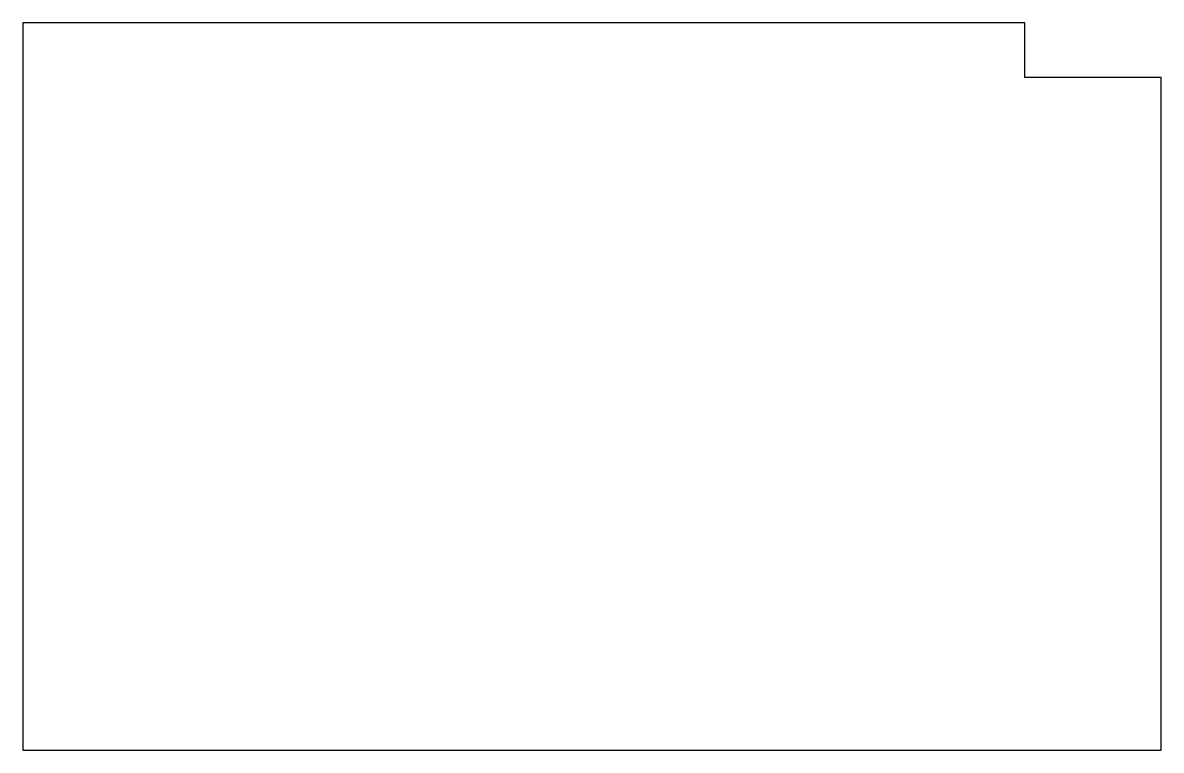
# Model space of a CAD drawing. Header units: metres. Extents: x 5 to 130, y 0 to 80.
import ezdxf

# ---------------------------------------------------------------- set-up
doc = ezdxf.new("R2010")
doc.units = ezdxf.units.M

msp = doc.modelspace()

# ---------------------------------------------------------------- linework, layer by layer
for p, q in [((115.248, 80), (5, 80)), ((5, 80), (5, 0)), ((115.248, 74), (115.248, 80)), ((130.248, 74), (115.248, 74)), ((130.248, 0), (130.248, 74)), ((5, 0), (130.248, 0))]:
    msp.add_line(p, q)

doc.saveas('drawing.dxf')
